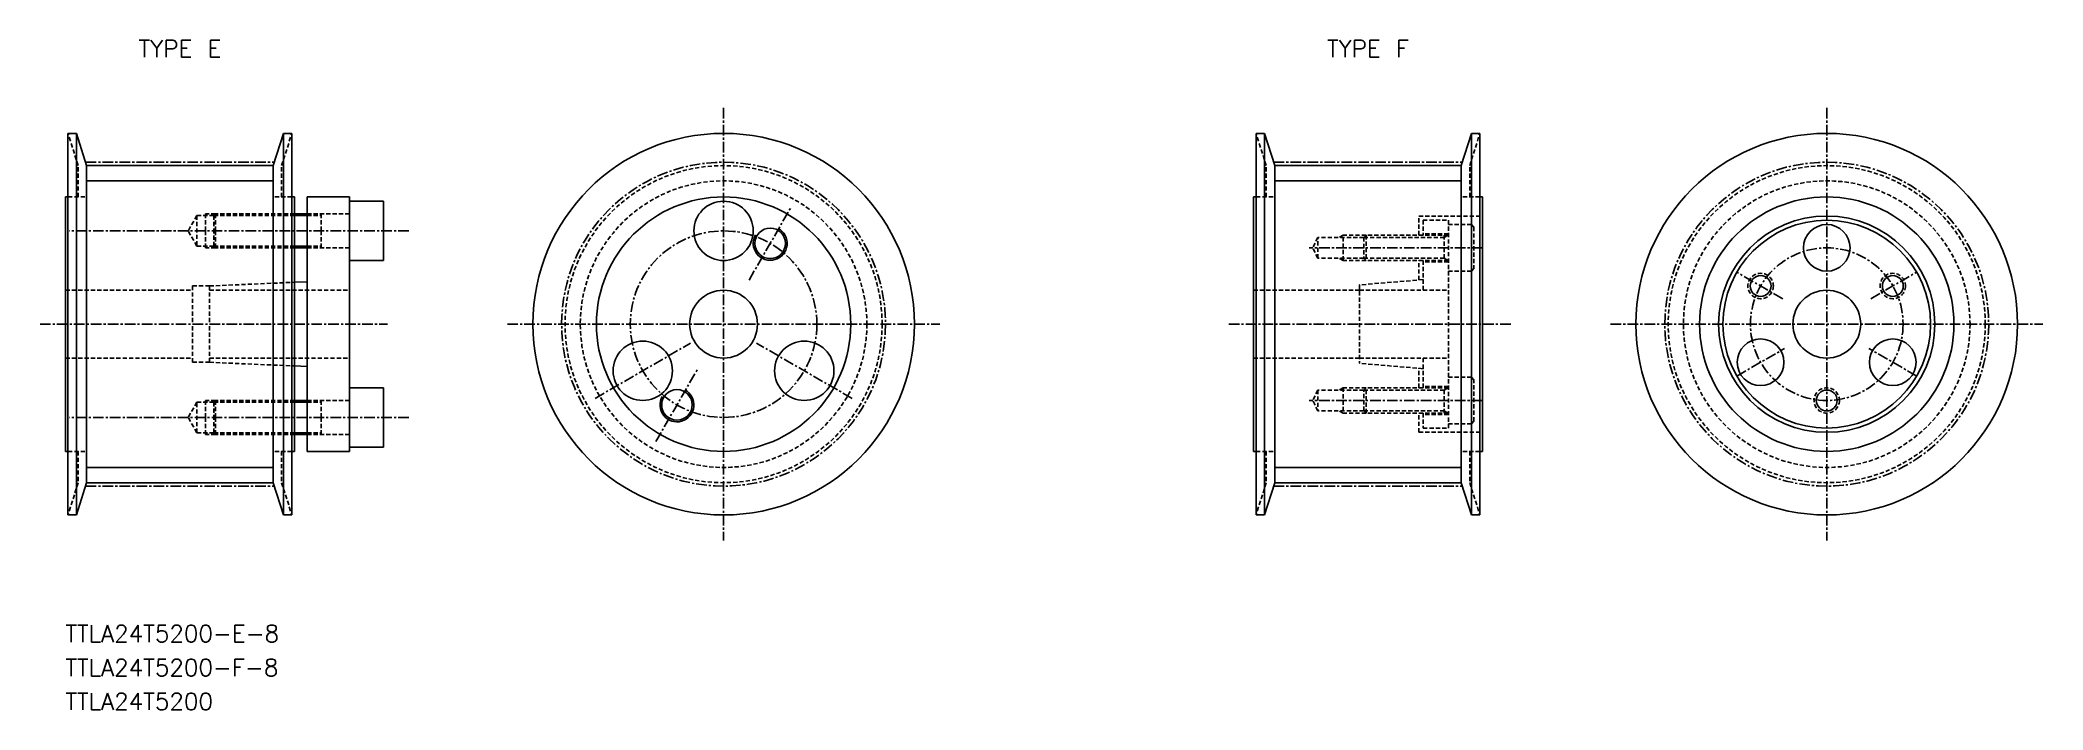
# Model space of a CAD drawing. Extents: x 3426 to 3663, y 21847 to 21926.
import ezdxf
from ezdxf.enums import TextEntityAlignment as Align

# ---------------------------------------------------------------- set-up
doc = ezdxf.new("R2010")
doc.units = 0
doc.linetypes.add('CENTER', pattern=[2, 1.25, -0.25, 0.25, -0.25])
doc.linetypes.add('DASHED', pattern=[0.75, 0.5, -0.25])
doc.layers.get('0').update_dxf_attribs({"linetype": 'CONTINUOUS'})
doc.layers.add('CENTER', color=1, linetype='CENTER')
doc.styles.add('MISUMI', font='txt.shx')

msp = doc.modelspace()

# ---------------------------------------------------------------- linework, layer by layer
at = {"color": 1, "linetype": 'CENTER'}
for p, q in [((3506.94, 21918.27), (3506.94, 21867.27)), ((3637.05, 21918.27), (3637.05, 21867.27)), ((3431.7, 21911.87), (3453.95, 21911.87)), ((3571.81, 21911.87), (3594.06, 21911.87)), ((3426.32, 21892.77), (3467.31, 21892.77)), ((3481.44, 21892.77), (3532.44, 21892.77)), ((3611.55, 21892.77), (3662.55, 21892.77)), ((3431.7, 21873.67), (3453.95, 21873.67)), ((3571.81, 21873.67), (3594.06, 21873.67))]:
    msp.add_line(p, q, dxfattribs=at)
at = {"color": 7, "linetype": 'CONTINUOUS'}
for p, q in [((3429.62, 21915.27), (3429.62, 21892.77)), ((3430.62, 21915.27), (3429.62, 21915.27)), ((3430.62, 21915.27), (3430.62, 21892.77)), ((3431.82, 21911.47), (3430.62, 21915.27)), ((3453.82, 21911.47), (3455.02, 21915.27)), ((3455.02, 21915.27), (3455.02, 21892.77)), ((3455.02, 21915.27), (3456.02, 21915.27)), ((3456.02, 21915.27), (3456.02, 21892.77)), ((3569.74, 21915.27), (3569.74, 21892.77)), ((3570.74, 21915.27), (3569.74, 21915.27)), ((3570.74, 21915.27), (3570.74, 21892.77)), ((3571.94, 21911.47), (3570.74, 21915.27)), ((3593.94, 21911.47), (3595.14, 21915.27)), ((3595.14, 21915.27), (3595.14, 21892.77)), ((3595.14, 21915.27), (3596.14, 21915.27)), ((3596.14, 21915.27), (3596.14, 21892.77)), ((3431.82, 21911.47), (3453.82, 21911.47)), ((3431.82, 21907.77), (3431.82, 21911.47)), ((3453.82, 21907.77), (3453.82, 21911.47)), ((3571.94, 21911.47), (3593.94, 21911.47)), ((3571.94, 21907.77), (3571.94, 21911.47)), ((3593.94, 21907.77), (3593.94, 21911.47)), ((3429.32, 21892.77), (3429.32, 21907.77)), ((3429.32, 21907.77), (3429.62, 21907.77)), ((3431.82, 21907.77), (3431.82, 21892.77)), ((3453.82, 21907.77), (3453.82, 21892.77)), ((3456.32, 21907.77), (3456.02, 21907.77)), ((3456.32, 21892.77), (3456.32, 21907.77)), ((3457.82, 21907.77), (3462.82, 21907.77)), ((3457.82, 21907.77), (3457.82, 21905.77)), ((3462.82, 21907.77), (3462.82, 21907.27)), ((3462.82, 21907.27), (3466.82, 21907.27)), ((3462.82, 21907.27), (3462.82, 21900.27)), ((3466.82, 21907.27), (3466.82, 21903.77)), ((3569.44, 21892.77), (3569.44, 21907.77)), ((3569.44, 21907.77), (3569.74, 21907.77)), ((3571.94, 21907.77), (3571.94, 21892.77)), ((3593.94, 21907.77), (3593.94, 21892.77)), ((3596.44, 21907.77), (3596.14, 21907.77)), ((3596.44, 21892.77), (3596.44, 21907.77)), ((3457.82, 21905.77), (3456.32, 21905.77)), ((3457.82, 21905.77), (3457.82, 21901.77)), ((3466.82, 21900.27), (3466.82, 21903.77)), ((3457.82, 21901.77), (3456.32, 21901.77)), ((3457.82, 21901.77), (3457.82, 21897.77)), ((3462.82, 21900.27), (3466.82, 21900.27)), ((3462.82, 21900.27), (3462.82, 21892.77)), ((3457.82, 21897.77), (3456.32, 21897.71)), ((3457.82, 21897.77), (3457.82, 21892.77)), ((3429.32, 21892.77), (3429.32, 21877.77)), ((3429.62, 21870.27), (3429.62, 21892.77)), ((3430.62, 21870.27), (3430.62, 21892.77)), ((3431.82, 21877.77), (3431.82, 21892.77)), ((3453.82, 21877.77), (3453.82, 21892.77)), ((3455.02, 21870.27), (3455.02, 21892.77)), ((3456.02, 21870.27), (3456.02, 21892.77)), ((3456.32, 21892.77), (3456.32, 21877.77)), ((3457.82, 21887.77), (3457.82, 21892.77)), ((3462.82, 21885.27), (3462.82, 21892.77)), ((3569.44, 21892.77), (3569.44, 21877.77)), ((3569.74, 21870.27), (3569.74, 21892.77)), ((3570.74, 21870.27), (3570.74, 21892.77)), ((3571.94, 21877.77), (3571.94, 21892.77)), ((3593.94, 21877.77), (3593.94, 21892.77)), ((3595.14, 21870.27), (3595.14, 21892.77)), ((3596.14, 21870.27), (3596.14, 21892.77)), ((3596.44, 21892.77), (3596.44, 21877.77)), ((3457.82, 21887.77), (3456.32, 21887.84)), ((3457.82, 21883.77), (3457.82, 21887.77)), ((3457.82, 21883.77), (3456.32, 21883.77)), ((3457.82, 21879.77), (3457.82, 21883.77)), ((3462.82, 21885.27), (3466.82, 21885.27)), ((3462.82, 21878.27), (3462.82, 21885.27)), ((3466.82, 21885.27), (3466.82, 21881.77)), ((3466.82, 21878.27), (3466.82, 21881.77)), ((3457.82, 21879.77), (3456.32, 21879.77)), ((3457.82, 21877.77), (3457.82, 21879.77)), ((3429.32, 21877.77), (3429.62, 21877.77)), ((3431.82, 21877.77), (3431.82, 21874.07)), ((3453.82, 21877.77), (3453.82, 21874.07)), ((3456.32, 21877.77), (3456.02, 21877.77)), ((3457.82, 21877.77), (3462.82, 21877.77)), ((3462.82, 21878.27), (3466.82, 21878.27)), ((3462.82, 21877.77), (3462.82, 21878.27)), ((3569.44, 21877.77), (3569.74, 21877.77)), ((3571.94, 21877.77), (3571.94, 21874.07)), ((3593.94, 21877.77), (3593.94, 21874.07)), ((3596.44, 21877.77), (3596.14, 21877.77)), ((3431.82, 21874.07), (3430.62, 21870.27)), ((3431.82, 21874.07), (3453.82, 21874.07)), ((3453.82, 21874.07), (3455.02, 21870.27)), ((3571.94, 21874.07), (3570.74, 21870.27)), ((3571.94, 21874.07), (3593.94, 21874.07)), ((3593.94, 21874.07), (3595.14, 21870.27)), ((3430.62, 21870.27), (3429.62, 21870.27)), ((3455.02, 21870.27), (3456.02, 21870.27)), ((3570.74, 21870.27), (3569.74, 21870.27)), ((3595.14, 21870.27), (3596.14, 21870.27))]:
    msp.add_line(p, q, dxfattribs=at)
at = {"color": 3, "linetype": 'DASHED'}
for p, q in [((3430.82, 21911.47), (3429.62, 21915.27)), ((3454.82, 21911.47), (3456.02, 21915.27)), ((3570.94, 21911.47), (3569.74, 21915.27)), ((3594.94, 21911.47), (3596.14, 21915.27)), ((3430.82, 21907.77), (3430.82, 21911.47)), ((3454.82, 21907.77), (3454.82, 21911.47)), ((3570.94, 21907.77), (3570.94, 21911.47)), ((3594.94, 21907.77), (3594.94, 21911.47)), ((3429.62, 21907.77), (3431.82, 21907.77)), ((3456.02, 21907.77), (3453.82, 21907.77)), ((3569.74, 21907.77), (3571.94, 21907.77)), ((3596.14, 21907.77), (3593.94, 21907.77)), ((3444.82, 21905.57), (3443.79, 21903.77)), ((3444.82, 21905.57), (3444.82, 21901.97)), ((3446.82, 21905.57), (3444.82, 21905.57)), ((3445.82, 21905.77), (3445.82, 21903.77)), ((3447.02, 21905.77), (3445.82, 21905.77)), ((3447.02, 21905.77), (3446.82, 21905.57)), ((3446.82, 21905.57), (3456.32, 21905.57)), ((3446.82, 21905.57), (3446.82, 21903.77)), ((3456.32, 21905.77), (3447.02, 21905.77)), ((3447.02, 21905.77), (3447.02, 21903.77)), ((3462.82, 21905.77), (3457.82, 21905.77)), ((3457.82, 21905.57), (3459.49, 21905.57)), ((3459.49, 21905.77), (3459.49, 21903.77)), ((3588.94, 21905.52), (3596.44, 21905.52)), ((3588.94, 21903.27), (3588.94, 21905.52)), ((3589.44, 21905.02), (3592.44, 21905.02)), ((3589.44, 21905.02), (3589.44, 21903.27)), ((3592.44, 21905.02), (3592.44, 21880.52)), ((3444.82, 21901.97), (3443.79, 21903.77)), ((3445.82, 21901.77), (3445.82, 21903.77)), ((3446.82, 21901.97), (3446.82, 21903.77)), ((3447.02, 21901.77), (3447.02, 21903.77)), ((3459.49, 21901.77), (3459.49, 21903.77)), ((3577.02, 21903), (3576.44, 21901.77)), ((3582.44, 21903), (3577.02, 21903)), ((3577.02, 21900.54), (3577.02, 21903)), ((3580.02, 21903.27), (3579.55, 21903)), ((3582.71, 21903.27), (3580.02, 21903.27)), ((3580.02, 21900.27), (3580.02, 21903.27)), ((3582.44, 21903), (3582.71, 21903.27)), ((3591.94, 21903), (3582.44, 21903)), ((3582.44, 21903), (3582.44, 21900.54)), ((3592.44, 21903.27), (3582.71, 21903.27)), ((3582.71, 21903.27), (3582.71, 21900.27)), ((3592.44, 21903.42), (3589.44, 21903.42)), ((3591.94, 21903.27), (3591.94, 21900.27)), ((3591.94, 21903), (3592.4, 21903.27)), ((3595.14, 21904.52), (3592.44, 21904.52)), ((3595.14, 21904.52), (3595.14, 21899.02)), ((3595.14, 21904.52), (3595.44, 21904.22)), ((3595.44, 21904.22), (3595.44, 21899.32)), ((3446.82, 21901.97), (3444.82, 21901.97)), ((3447.02, 21901.77), (3445.82, 21901.77)), ((3446.82, 21901.97), (3456.32, 21901.97)), ((3447.02, 21901.77), (3446.82, 21901.97)), ((3456.32, 21901.77), (3447.02, 21901.77)), ((3457.82, 21901.97), (3459.49, 21901.97)), ((3462.82, 21901.77), (3457.82, 21901.77)), ((3577.02, 21900.54), (3576.44, 21901.77)), ((3576.45, 21901.77), (3576.45, 21901.77)), ((3577.01, 21900.57), (3577.01, 21900.57)), ((3582.44, 21900.54), (3577.01, 21900.54)), ((3580.01, 21900.27), (3579.54, 21900.54)), ((3582.71, 21900.27), (3580.01, 21900.27)), ((3591.94, 21900.54), (3582.44, 21900.54)), ((3582.71, 21900.27), (3582.44, 21900.54)), ((3592.44, 21900.27), (3582.71, 21900.27)), ((3588.94, 21897.98), (3588.94, 21900.27)), ((3589.44, 21900.27), (3589.44, 21896.77)), ((3591.94, 21900.54), (3592.4, 21900.27)), ((3589.44, 21898.02), (3581.94, 21897.4)), ((3592.44, 21900.12), (3589.44, 21900.12)), ((3595.14, 21899.02), (3592.44, 21899.02)), ((3595.14, 21899.02), (3595.44, 21899.32)), ((3429.32, 21896.77), (3444.32, 21896.77)), ((3444.32, 21897.27), (3444.32, 21892.77)), ((3444.32, 21897.27), (3446.32, 21897.27)), ((3446.32, 21897.27), (3456.32, 21897.71)), ((3446.32, 21897.27), (3446.32, 21892.77)), ((3446.32, 21896.77), (3462.82, 21896.77)), ((3569.44, 21896.77), (3581.94, 21896.77)), ((3581.94, 21897.4), (3581.94, 21888.15)), ((3581.94, 21896.77), (3592.44, 21896.77)), ((3444.32, 21888.27), (3444.32, 21892.77)), ((3446.32, 21888.27), (3446.32, 21892.77)), ((3429.32, 21888.77), (3444.32, 21888.77)), ((3446.32, 21888.77), (3462.82, 21888.77)), ((3569.44, 21888.77), (3581.94, 21888.77)), ((3581.94, 21888.77), (3592.44, 21888.77)), ((3589.44, 21888.77), (3589.44, 21885.27)), ((3444.32, 21888.27), (3446.32, 21888.27)), ((3446.32, 21888.27), (3456.32, 21887.84)), ((3589.44, 21887.52), (3581.94, 21888.15)), ((3588.94, 21885.27), (3588.94, 21887.57)), ((3595.14, 21886.52), (3592.44, 21886.52)), ((3595.14, 21881.02), (3595.14, 21886.52)), ((3595.14, 21886.52), (3595.44, 21886.22)), ((3595.44, 21881.32), (3595.44, 21886.22)), ((3445.82, 21883.77), (3445.82, 21881.77)), ((3447.02, 21883.77), (3445.82, 21883.77)), ((3447.02, 21883.77), (3446.82, 21883.57)), ((3456.32, 21883.77), (3447.02, 21883.77)), ((3447.02, 21883.77), (3447.02, 21881.77)), ((3462.82, 21883.77), (3457.82, 21883.77)), ((3459.49, 21883.77), (3459.49, 21881.77)), ((3577.02, 21885), (3576.44, 21883.77)), ((3577.02, 21882.54), (3576.44, 21883.77)), ((3576.45, 21883.77), (3576.45, 21883.77)), ((3582.44, 21885), (3577.01, 21885)), ((3577.01, 21884.97), (3577.01, 21884.97)), ((3577.02, 21885), (3577.02, 21882.54)), ((3580.01, 21885.27), (3579.54, 21885)), ((3582.71, 21885.27), (3580.01, 21885.27)), ((3580.02, 21885.27), (3580.02, 21882.27)), ((3582.71, 21885.27), (3582.44, 21885)), ((3591.94, 21885), (3582.44, 21885)), ((3582.44, 21882.54), (3582.44, 21885)), ((3592.44, 21885.27), (3582.71, 21885.27)), ((3582.71, 21882.27), (3582.71, 21885.27)), ((3592.44, 21885.42), (3589.44, 21885.42)), ((3591.94, 21882.27), (3591.94, 21885.27)), ((3591.94, 21885), (3592.4, 21885.27)), ((3444.82, 21883.57), (3443.79, 21881.77)), ((3444.82, 21879.97), (3443.79, 21881.77)), ((3444.82, 21879.97), (3444.82, 21883.57)), ((3446.82, 21883.57), (3444.82, 21883.57)), ((3445.82, 21879.77), (3445.82, 21881.77)), ((3446.82, 21883.57), (3456.32, 21883.57)), ((3446.82, 21883.57), (3446.82, 21881.77)), ((3446.82, 21879.97), (3446.82, 21881.77)), ((3447.02, 21879.77), (3447.02, 21881.77)), ((3457.82, 21883.57), (3459.49, 21883.57)), ((3459.49, 21879.77), (3459.49, 21881.77)), ((3582.44, 21882.54), (3577.02, 21882.54)), ((3580.02, 21882.27), (3579.55, 21882.54)), ((3582.71, 21882.27), (3580.02, 21882.27)), ((3591.94, 21882.54), (3582.44, 21882.54)), ((3582.44, 21882.54), (3582.71, 21882.27)), ((3592.44, 21882.27), (3582.71, 21882.27)), ((3588.94, 21880.02), (3588.94, 21882.27)), ((3589.44, 21882.27), (3589.44, 21880.52)), ((3592.44, 21882.12), (3589.44, 21882.12)), ((3591.94, 21882.54), (3592.4, 21882.27)), ((3595.14, 21881.02), (3595.44, 21881.32)), ((3446.82, 21879.97), (3444.82, 21879.97)), ((3447.02, 21879.77), (3445.82, 21879.77)), ((3446.82, 21879.97), (3456.32, 21879.97)), ((3447.02, 21879.77), (3446.82, 21879.97)), ((3456.32, 21879.77), (3447.02, 21879.77)), ((3457.82, 21879.97), (3459.49, 21879.97)), ((3462.82, 21879.77), (3457.82, 21879.77)), ((3588.94, 21880.02), (3596.44, 21880.02)), ((3589.44, 21880.52), (3592.44, 21880.52)), ((3595.14, 21881.02), (3592.44, 21881.02)), ((3429.62, 21877.77), (3431.82, 21877.77)), ((3430.82, 21877.77), (3430.82, 21874.07)), ((3456.02, 21877.77), (3453.82, 21877.77)), ((3454.82, 21877.77), (3454.82, 21874.07)), ((3569.74, 21877.77), (3571.94, 21877.77)), ((3570.94, 21877.77), (3570.94, 21874.07)), ((3596.14, 21877.77), (3593.94, 21877.77)), ((3594.94, 21877.77), (3594.94, 21874.07)), ((3430.82, 21874.07), (3429.62, 21870.27)), ((3454.82, 21874.07), (3456.02, 21870.27)), ((3570.94, 21874.07), (3569.74, 21870.27)), ((3594.94, 21874.07), (3596.14, 21870.27))]:
    msp.add_line(p, q, dxfattribs=at)
at = {"color": 3, "linetype": 'CONTINUOUS'}
for p, q in [((3431.82, 21909.67), (3453.82, 21909.67)), ((3571.94, 21909.67), (3593.94, 21909.67)), ((3431.82, 21875.87), (3453.82, 21875.87)), ((3571.94, 21875.87), (3593.94, 21875.87))]:
    msp.add_line(p, q, dxfattribs=at)
at = {"color": 3}
for p, q in [((3457.82, 21905.57), (3456.32, 21905.57)), ((3457.82, 21901.97), (3456.32, 21901.97)), ((3457.82, 21883.57), (3456.32, 21883.57)), ((3457.82, 21879.97), (3456.32, 21879.97))]:
    msp.add_line(p, q, dxfattribs=at)
at = {"color": 7, "linetype": 'CONTINUOUS'}
for centre, radius in [((3506.94, 21892.77), 22.5), ((3637.05, 21892.77), 22.5), ((3506.94, 21892.77), 15), ((3506.94, 21892.77), 15), ((3506.94, 21892.77), 15), ((3506.94, 21892.77), 15), ((3506.94, 21903.77), 3.5), ((3637.05, 21892.77), 15), ((3637.05, 21892.77), 15), ((3637.05, 21892.77), 15), ((3637.05, 21892.77), 15), ((3637.05, 21892.77), 12.75), ((3637.05, 21892.77), 12.25), ((3512.44, 21902.3), 1.8), ((3637.05, 21901.77), 2.75), ((3629.25, 21897.27), 1.23), ((3644.84, 21897.27), 1.23), ((3506.94, 21892.77), 4), ((3637.05, 21892.77), 4), ((3497.41, 21887.27), 3.5), ((3516.46, 21887.27), 3.5), ((3629.25, 21888.27), 2.75), ((3644.84, 21888.27), 2.75), ((3501.44, 21883.25), 1.8), ((3637.05, 21883.77), 1.23)]:
    msp.add_circle(centre, radius, dxfattribs=at)
at = {"color": 1, "linetype": 'CENTER'}
for centre in [(3506.94, 21892.77), (3637.05, 21892.77)]:
    msp.add_circle(centre, 19.1, dxfattribs=at)
at = {"color": 3, "linetype": 'DASHED'}
for centre, radius in [((3506.94, 21892.77), 18.7), ((3506.94, 21892.77), 16.9), ((3637.05, 21892.77), 18.7), ((3637.05, 21892.77), 16.9), ((3629.25, 21897.27), 1.5), ((3644.84, 21897.27), 1.5), ((3637.05, 21883.77), 1.5)]:
    msp.add_circle(centre, radius, dxfattribs=at)
at = {"color": 3, "linetype": 'CONTINUOUS'}
for centre in [(3512.44, 21902.3), (3501.44, 21883.25)]:
    msp.add_arc(centre, 2, 150, 62, dxfattribs=at)
at = {"layer": 'CENTER', "color": 1, "linetype": 'CENTER'}
for p, q in [((3506.94, 21910.27), (3506.94, 21897.27)), ((3509.94, 21897.97), (3514.94, 21906.63)), ((3469.82, 21903.77), (3429.79, 21903.77)), ((3596.44, 21901.77), (3575.99, 21901.77)), ((3631.85, 21895.77), (3626.44, 21898.9)), ((3642.24, 21895.77), (3647.66, 21898.9)), ((3599.77, 21892.77), (3566.44, 21892.77)), ((3491.78, 21884.02), (3503.04, 21890.52)), ((3522.09, 21884.02), (3510.83, 21890.52)), ((3626.44, 21886.65), (3632.07, 21889.9)), ((3647.66, 21886.65), (3642.03, 21889.9)), ((3498.94, 21878.92), (3503.94, 21887.58)), ((3596.44, 21883.77), (3575.99, 21883.77)), ((3469.82, 21881.77), (3429.79, 21881.77))]:
    msp.add_line(p, q, dxfattribs=at)
for centre, radius in [((3506.94, 21892.77), 11), ((3637.05, 21892.77), 9)]:
    msp.add_circle(centre, radius, dxfattribs=at)

# ---------------------------------------------------------------- texts
at = {"color": 7, "linetype": 'CONTINUOUS', "style": 'MISUMI'}
for s, p in [('TYPE E', (3442.82, 21925.27)), ('TYPE F', (3582.94, 21925.27))]:
    msp.add_text(s, height=2, dxfattribs=at).set_placement(p, align=Align.MIDDLE_CENTER)
for s, p in [('TTLA24T5200-E-8', (3429.32, 21855.27)), ('TTLA24T5200-F-8', (3429.32, 21851.27)), ('TTLA24T5200', (3429.32, 21847.27))]:
    msp.add_text(s, height=2, dxfattribs=at).set_placement(p)

doc.saveas('drawing.dxf')
